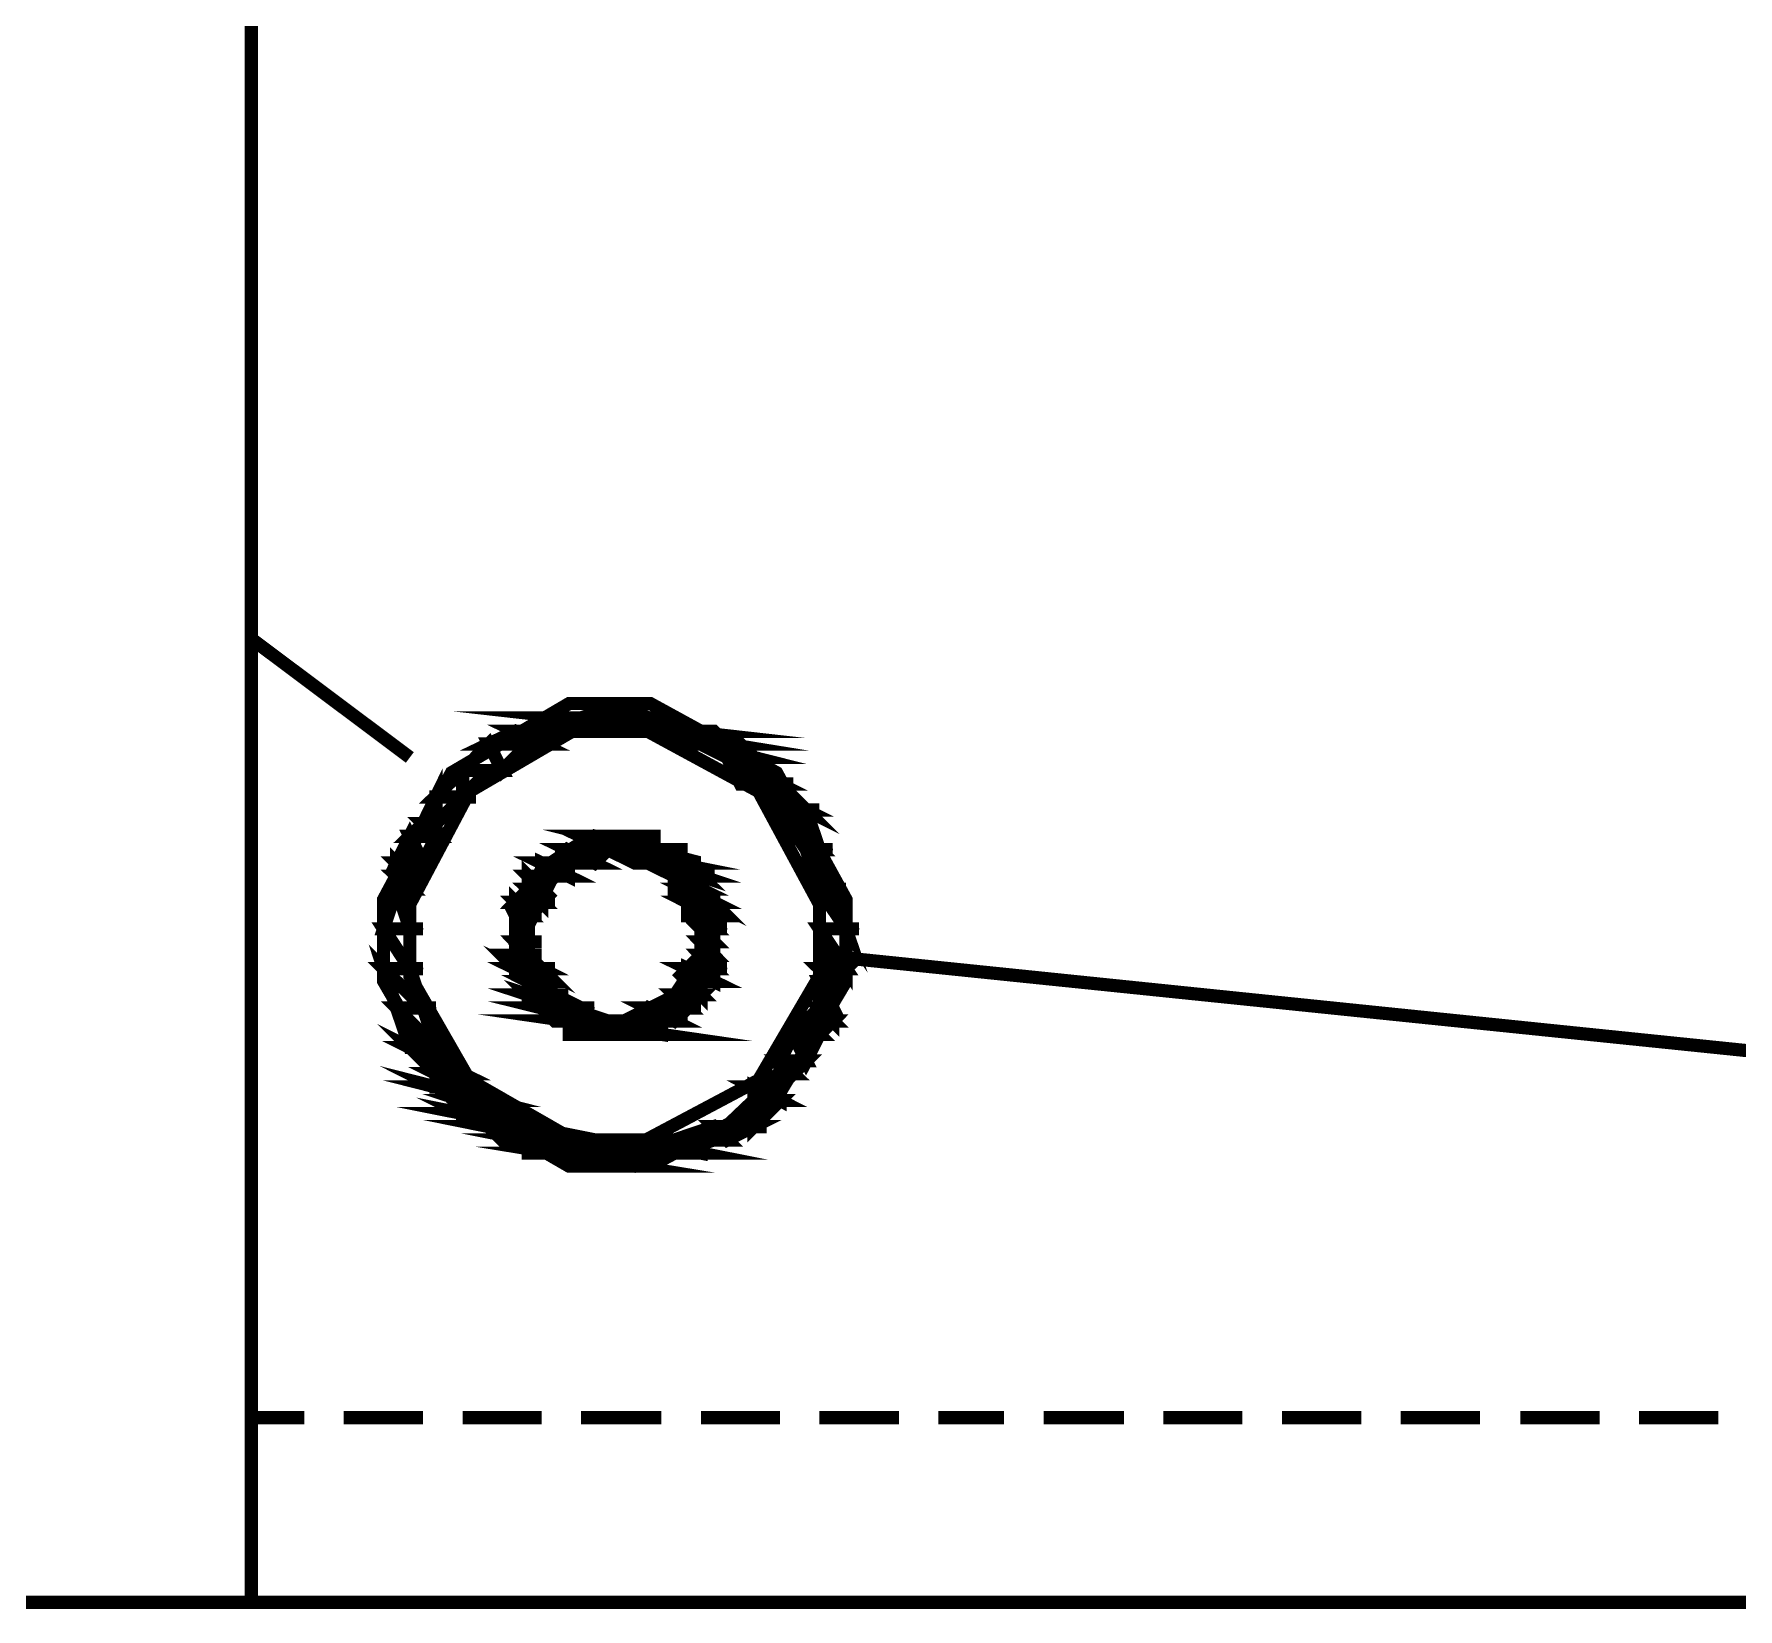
# Model space of a CAD drawing. Extents: x 219 to 1226, y 175 to 465.
# Drawn here: x 915.28 to 920.75, y 291.82 to 296.87 of the extents above; entities that cross this region are included whole.
import ezdxf

# ---------------------------------------------------------------- set-up
doc = ezdxf.new("R2010")
doc.units = 0
doc.header["$MEASUREMENT"] = 0
doc.layers.add('C00-00-00-BLACK', color=7, linetype='Continuous')
doc.layers.add('CFF-00-00', color=1, linetype='Continuous')

msp = doc.modelspace()

# ---------------------------------------------------------------- linework, layer by layer
at = {"layer": 'C00-00-00-BLACK', "const_width": 0.0423}
for points in [[(915.9769, 291.8362), (915.9769, 311.8872)], [(915.9769, 292.4292), (916.1466, 292.4292)], [(916.2733, 292.4292), (916.5283, 292.4292)], [(916.655, 292.4292), (916.9086, 292.4292)], [(917.0353, 292.4292), (917.2931, 292.4292)], [(917.4198, 292.4292), (917.6734, 292.4292)], [(917.8001, 292.4292), (918.0551, 292.4292)], [(918.1818, 292.4292), (918.3928, 292.4292)], [(918.5194, 292.4292), (918.7773, 292.4292)], [(918.9039, 292.4292), (919.1576, 292.4292)], [(919.2842, 292.4292), (919.5393, 292.4292)], [(919.6659, 292.4292), (919.9196, 292.4292)], [(920.049, 292.4292), (920.3041, 292.4292)], [(920.4308, 292.4292), (920.6844, 292.4292)], [(910.1674, 291.8362), (923.8224, 291.8362)]]:
    msp.add_lwpolyline(points, dxfattribs=at)
for points in [[(917.8855, 293.9562), (917.8855, 294.0922), (917.6625, 294.4992), (917.2572, 294.7212), (917.1235, 294.7212), (916.9968, 294.7212), (916.6193, 294.4992), (916.4013, 294.0922), (916.4013, 293.9562), (916.4013, 293.8302), (916.6193, 293.4542), (916.9968, 293.2362), (917.1235, 293.2362), (917.2572, 293.2362), (917.6625, 293.4542), (917.8855, 293.8302), (917.8855, 293.9562)], [(917.1647, 294.7182), (917.2505, 294.6752), (917.0353, 294.6752), (917.1647, 294.7182)], [(917.2931, 294.6752), (916.9968, 294.6752), (917.3771, 294.6322), (917.2931, 294.6752)], [(916.9968, 294.6752), (917.3771, 294.6322), (916.8688, 294.6322), (916.9968, 294.6752)], [(917.0381, 294.6752), (917.2931, 294.6752), (916.9968, 294.6752), (917.0381, 294.6752)], [(917.2505, 294.6322), (917.5038, 294.5912), (917.3771, 294.5912), (917.2505, 294.6322)], [(917.2505, 294.6752), (917.0381, 294.6752), (917.2931, 294.6752), (917.2505, 294.6752)], [(917.8001, 293.9562), (917.8001, 294.0772), (917.6047, 294.4392), (917.2434, 294.6352), (917.1235, 294.6352), (917.012, 294.6352), (916.6772, 294.4392), (916.4856, 294.0772), (916.4856, 293.9562), (916.4856, 293.8462), (916.6772, 293.5122), (917.012, 293.3202), (917.1235, 293.3202), (917.2434, 293.3202), (917.6047, 293.5122), (917.8001, 293.8462), (917.8001, 293.9562)], [(916.7389, 294.5912), (916.782, 294.5062), (916.655, 294.5062), (916.7389, 294.5912)], [(916.8247, 294.6322), (916.9086, 294.5912), (916.7389, 294.5912), (916.8247, 294.6322)], [(916.994, 294.6322), (916.8247, 294.6322), (916.9086, 294.5912), (916.994, 294.6322)], [(916.8659, 294.6322), (916.994, 294.6322), (916.8247, 294.6322), (916.8659, 294.6322)], [(917.1206, 294.6322), (916.8659, 294.6322), (916.994, 294.6322), (917.1206, 294.6322)], [(917.4198, 294.6322), (916.8688, 294.6322), (917.4198, 294.6322)], [(916.8688, 294.6322), (917.4198, 294.6322), (917.4611, 294.6322), (916.8688, 294.6322)], [(917.4198, 294.6322), (917.4611, 294.6322), (916.8688, 294.6322), (917.4198, 294.6322)], [(917.4198, 294.6322), (916.8688, 294.6322), (917.3771, 294.6322), (917.4198, 294.6322)], [(917.4611, 294.6322), (917.2505, 294.6322), (917.5038, 294.5912), (917.4611, 294.6322)], [(917.4198, 294.6322), (917.1206, 294.6322), (917.4611, 294.6322), (917.4198, 294.6322)], [(917.1206, 294.6322), (917.4611, 294.6322), (917.2505, 294.6322), (917.1206, 294.6322)], [(917.4198, 294.5912), (917.5895, 294.5482), (917.5038, 294.5482), (917.4198, 294.5912)], [(916.8659, 294.5912), (916.7389, 294.5912), (916.782, 294.5062), (916.8659, 294.5912)], [(916.8659, 294.5912), (916.9086, 294.5912), (916.7389, 294.5912), (916.8659, 294.5912)], [(916.8659, 294.5912), (916.7389, 294.5912), (916.9086, 294.5912), (916.8659, 294.5912)], [(917.5464, 294.5912), (917.4198, 294.5912), (917.5895, 294.5482), (917.5464, 294.5912)], [(917.5038, 294.5912), (917.3771, 294.5912), (917.5464, 294.5912), (917.5038, 294.5912)], [(917.3771, 294.5912), (917.5464, 294.5912), (917.4198, 294.5912), (917.3771, 294.5912)], [(917.5895, 294.5482), (917.5038, 294.5482), (917.6734, 294.4632), (917.5895, 294.5482)], [(917.5038, 294.5482), (917.6734, 294.4632), (917.5464, 294.4632), (917.5038, 294.5482)], [(916.5696, 294.4212), (916.5696, 294.3362), (916.5283, 294.3362), (916.5696, 294.4212)], [(916.655, 294.5062), (916.655, 294.4212), (916.5668, 294.4212), (916.655, 294.5062)], [(916.7389, 294.5062), (916.782, 294.5062), (916.655, 294.5062), (916.7389, 294.5062)], [(916.7389, 294.5062), (916.655, 294.5062), (916.782, 294.5062), (916.7389, 294.5062)], [(916.7389, 294.5062), (916.655, 294.5062), (916.655, 294.4212), (916.7389, 294.5062)], [(917.5895, 294.4632), (917.7574, 294.3792), (917.6734, 294.3792), (917.5895, 294.4632)], [(917.6734, 294.3792), (917.8001, 294.2522), (917.7574, 294.2522), (917.6734, 294.3792)], [(917.6734, 294.4632), (917.5895, 294.4632), (917.7574, 294.3792), (917.6734, 294.4632)], [(917.6734, 294.4632), (917.5464, 294.4632), (917.5895, 294.4632), (917.6734, 294.4632)], [(917.5464, 294.4632), (917.6734, 294.4632), (917.7161, 294.4632), (917.5464, 294.4632)], [(916.655, 294.4212), (916.5668, 294.4212), (916.655, 294.4212)], [(916.5668, 294.4212), (916.655, 294.4212), (916.6977, 294.4212), (916.5668, 294.4212)], [(916.655, 294.4212), (916.5696, 294.4212), (916.5696, 294.3362), (916.655, 294.4212)], [(917.7574, 294.3792), (917.6734, 294.3792), (917.8001, 294.2522), (917.7574, 294.3792)], [(917.7574, 294.3792), (917.6734, 294.3792), (917.7574, 294.3792)], [(917.6734, 294.3792), (917.7574, 294.3792), (917.8001, 294.3792), (917.6734, 294.3792)], [(916.5283, 294.3362), (916.5696, 294.2952), (916.4856, 294.2952), (916.5283, 294.3362)], [(916.5696, 294.3362), (916.5283, 294.3362), (916.5696, 294.2952), (916.5696, 294.3362)], [(917.7574, 294.2522), (917.8428, 294.1252), (917.8001, 294.1252), (917.7574, 294.2522)], [(916.4856, 294.2952), (916.5283, 294.2092), (916.443, 294.2092), (916.4856, 294.2952)], [(916.5696, 294.2952), (916.4856, 294.2952), (916.5283, 294.2092), (916.5696, 294.2952)], [(917.4611, 293.9562), (917.4611, 294.0152), (917.3701, 294.1902), (917.1827, 294.2952), (917.1206, 294.2952), (917.067, 294.2952), (916.9086, 294.1902), (916.8247, 294.0152), (916.8247, 293.9562), (916.8247, 293.9032), (916.9086, 293.7452), (917.067, 293.6592), (917.1206, 293.6592), (917.1827, 293.6592), (917.3701, 293.7452), (917.4611, 293.9032), (917.4611, 293.9562)], [(917.2078, 294.2952), (917.0808, 294.2952), (917.2505, 294.2522), (917.2078, 294.2952)], [(917.1206, 294.2522), (917.3344, 294.2092), (917.2078, 294.2092), (917.1206, 294.2522)], [(917.0808, 294.2952), (917.2505, 294.2522), (917.0381, 294.2522), (917.0808, 294.2952)], [(917.1206, 294.2952), (917.2078, 294.2952), (917.078, 294.2952), (917.1206, 294.2952)], [(917.078, 294.2952), (917.2476, 294.2952), (917.2903, 294.2952), (917.078, 294.2952)], [(917.2476, 294.2952), (917.2903, 294.2952), (917.078, 294.2952), (917.2476, 294.2952)], [(916.443, 294.2092), (916.4856, 294.1672), (916.443, 294.1672), (916.443, 294.2092)], [(917.4198, 293.9562), (917.4198, 294.0092), (917.3344, 294.1682), (917.1732, 294.2522), (917.1206, 294.2522), (917.0765, 294.2522), (916.9457, 294.1682), (916.8659, 294.0092), (916.8659, 293.9562), (916.8659, 293.9132), (916.9457, 293.7822), (917.0765, 293.7022), (917.1206, 293.7022), (917.1732, 293.7022), (917.3344, 293.7822), (917.4198, 293.9132), (917.4198, 293.9562)], [(916.9086, 294.2092), (916.994, 294.1672), (916.9086, 294.1672), (916.9086, 294.2092)], [(916.9912, 294.2522), (917.078, 294.2092), (916.9485, 294.2092), (916.9912, 294.2522)], [(917.1206, 294.2522), (916.9912, 294.2522), (917.078, 294.2092), (917.1206, 294.2522)], [(917.3344, 294.2522), (917.1206, 294.2522), (917.3344, 294.2092), (917.3344, 294.2522)], [(916.994, 294.2522), (917.3344, 294.2522), (916.9513, 294.2522), (916.994, 294.2522)], [(917.3344, 294.2522), (916.9513, 294.2522), (917.3344, 294.2522)], [(916.9513, 294.2522), (917.3344, 294.2522), (917.3771, 294.2522), (916.9513, 294.2522)], [(917.2931, 294.2522), (916.994, 294.2522), (917.3344, 294.2522), (917.2931, 294.2522)], [(917.2505, 294.2522), (917.0381, 294.2522), (916.9968, 294.2522), (917.2505, 294.2522)], [(917.2931, 294.2522), (917.3344, 294.2522), (916.9968, 294.2522), (917.2931, 294.2522)], [(917.2931, 294.2522), (916.9968, 294.2522), (917.2505, 294.2522), (917.2931, 294.2522)], [(917.0353, 294.2522), (917.2505, 294.2522), (917.2931, 294.2522), (917.0353, 294.2522)], [(917.2931, 294.2092), (917.4198, 294.1672), (917.3344, 294.1672), (917.2931, 294.2092)], [(917.8001, 294.2522), (917.7574, 294.2522), (917.8428, 294.1252), (917.8001, 294.2522)], [(917.8001, 294.2522), (917.7574, 294.2522), (917.8001, 294.2522)], [(917.7574, 294.2522), (917.8001, 294.2522), (917.8428, 294.2522), (917.7574, 294.2522)], [(916.443, 294.1252), (916.4856, 293.9982), (916.4013, 293.9982), (916.443, 294.1252)], [(916.5283, 294.2092), (916.443, 294.2092), (916.4856, 294.1672), (916.5283, 294.2092)], [(916.4856, 294.1672), (916.443, 294.1672), (916.4856, 294.1252), (916.4856, 294.1672)], [(916.443, 294.1672), (916.4856, 294.1252), (916.443, 294.1252), (916.443, 294.1672)], [(916.9513, 294.1672), (916.8659, 294.1672), (916.9086, 294.1252), (916.9513, 294.1672)], [(916.994, 294.2092), (916.9086, 294.2092), (916.994, 294.1672), (916.994, 294.2092)], [(916.8659, 294.1672), (916.9086, 294.1252), (916.8659, 294.1252), (916.8659, 294.1672)], [(916.9086, 294.1672), (916.9513, 294.1672), (916.8659, 294.1672), (916.9086, 294.1672)], [(916.9513, 294.1672), (916.8659, 294.1672), (916.9513, 294.1672)], [(916.8659, 294.1672), (916.9513, 294.1672), (916.994, 294.1672), (916.8659, 294.1672)], [(916.9513, 294.2092), (917.0353, 294.2092), (916.9086, 294.2092), (916.9513, 294.2092)], [(916.994, 294.2092), (917.0353, 294.2092), (916.9086, 294.2092), (916.994, 294.2092)], [(916.994, 294.2092), (916.9086, 294.2092), (917.0353, 294.2092), (916.994, 294.2092)], [(916.994, 294.1672), (916.9086, 294.1672), (916.9513, 294.1672), (916.994, 294.1672)], [(917.078, 294.2092), (916.9513, 294.2092), (917.0353, 294.2092), (917.078, 294.2092)], [(917.3771, 294.2092), (917.2931, 294.2092), (917.4198, 294.1672), (917.3771, 294.2092)], [(917.3344, 294.2092), (917.2078, 294.2092), (917.3344, 294.2092)], [(917.2078, 294.2092), (917.3344, 294.2092), (917.2505, 294.2092), (917.2078, 294.2092)], [(917.3771, 294.2092), (917.4198, 294.2092), (917.2505, 294.2092), (917.3771, 294.2092)], [(917.3771, 294.2092), (917.2505, 294.2092), (917.3344, 294.2092), (917.3771, 294.2092)], [(917.3771, 294.2092), (917.2505, 294.2092), (917.3771, 294.2092)], [(917.2505, 294.2092), (917.3771, 294.2092), (917.2931, 294.2092), (917.2505, 294.2092)], [(917.4198, 294.1672), (917.3344, 294.1672), (917.4198, 294.1252), (917.4198, 294.1672)], [(917.3344, 294.1672), (917.4198, 294.1252), (917.3344, 294.1252), (917.3344, 294.1672)], [(917.4198, 294.1672), (917.3344, 294.1672), (917.4198, 294.1672)], [(917.3344, 294.1672), (917.4198, 294.1672), (917.4639, 294.1672), (917.3344, 294.1672)], [(917.8001, 294.1252), (917.8855, 293.9982), (917.8001, 293.9982), (917.8001, 294.1252)], [(916.4856, 294.1252), (916.443, 294.1252), (916.4856, 293.9982), (916.4856, 294.1252)], [(916.8659, 294.1252), (916.9086, 294.0832), (916.8247, 294.0832), (916.8659, 294.1252)], [(916.8247, 294.0832), (916.8659, 294.0402), (916.8247, 294.0402), (916.8247, 294.0832)], [(916.8247, 294.0402), (916.8659, 293.9562), (916.8247, 293.9562), (916.8247, 294.0402)], [(916.9086, 294.1252), (916.8659, 294.1252), (916.9086, 294.0832), (916.9086, 294.1252)], [(917.4198, 294.1252), (917.3771, 294.1252), (917.4611, 294.0832), (917.4198, 294.1252)], [(917.4198, 294.1252), (917.3344, 294.1252), (917.4198, 294.1252)], [(917.3344, 294.1252), (917.4198, 294.1252), (917.3771, 294.1252), (917.3344, 294.1252)], [(917.3771, 294.1252), (917.4611, 294.0832), (917.3771, 294.0832), (917.3771, 294.1252)], [(917.8428, 294.1252), (917.8001, 294.1252), (917.8855, 293.9982), (917.8428, 294.1252)], [(917.8001, 294.1252), (917.8428, 294.1252), (917.8855, 294.1252), (917.8001, 294.1252)], [(917.8428, 294.1252), (917.8855, 294.1252), (917.8001, 294.1252), (917.8428, 294.1252)], [(916.9086, 294.0832), (916.8247, 294.0832), (916.8659, 294.0402), (916.9086, 294.0832)], [(916.8247, 294.0832), (916.9086, 294.0832), (916.9513, 294.0832), (916.8247, 294.0832)], [(916.9086, 294.0832), (916.9513, 294.0832), (916.8247, 294.0832), (916.9086, 294.0832)], [(917.4611, 294.0832), (917.3771, 294.0832), (917.4611, 294.0402), (917.4611, 294.0832)], [(917.3771, 294.0832), (917.4611, 294.0402), (917.3771, 294.0402), (917.3771, 294.0832)], [(917.4198, 294.0402), (917.4611, 293.9982), (917.4198, 293.9982), (917.4198, 294.0402)], [(916.4856, 293.9982), (916.4013, 293.9982), (916.4856, 293.8702), (916.4856, 293.9982)], [(916.4013, 293.9982), (916.4856, 293.8702), (916.4013, 293.8702), (916.4013, 293.9982)], [(916.4013, 293.9982), (916.4856, 293.9982), (916.5283, 293.9982), (916.4013, 293.9982)], [(916.4856, 293.9982), (916.5283, 293.9982), (916.4013, 293.9982), (916.4856, 293.9982)], [(916.8659, 294.0402), (916.8247, 294.0402), (916.8659, 293.9562), (916.8659, 294.0402)], [(916.8247, 294.0402), (916.8659, 294.0402), (916.9086, 294.0402), (916.8247, 294.0402)], [(916.8659, 294.0402), (916.9086, 294.0402), (916.8247, 294.0402), (916.8659, 294.0402)], [(917.4611, 294.0402), (917.3771, 294.0402), (917.4611, 294.0402)], [(917.3771, 294.0402), (917.4611, 294.0402), (917.4198, 294.0402), (917.3771, 294.0402)], [(917.4611, 294.0402), (917.4198, 294.0402), (917.4611, 293.9982), (917.4611, 294.0402)], [(917.4611, 293.9982), (917.4198, 293.9982), (917.4611, 293.9562), (917.4611, 293.9982)], [(917.4198, 293.9982), (917.4611, 293.9562), (917.4198, 293.9562), (917.4198, 293.9982)], [(917.4611, 293.9982), (917.4198, 293.9982), (917.4611, 293.9982)], [(917.4198, 293.9982), (917.4611, 293.9982), (917.5038, 293.9982), (917.4198, 293.9982)], [(917.8855, 293.9982), (917.8001, 293.9982), (917.8855, 293.8702), (917.8855, 293.9982)], [(917.8001, 293.9982), (917.8855, 293.8702), (917.8001, 293.8702), (917.8001, 293.9982)], [(917.8001, 293.9982), (917.8855, 293.9982), (917.9271, 293.9982), (917.8001, 293.9982)], [(917.8855, 293.9982), (917.9271, 293.9982), (917.8001, 293.9982), (917.8855, 293.9982)], [(916.8659, 293.9562), (916.8247, 293.9562), (916.8659, 293.9132), (916.8659, 293.9562)], [(916.8247, 293.9562), (916.8659, 293.9132), (916.8247, 293.9132), (916.8247, 293.9562)], [(916.8659, 293.9562), (916.8247, 293.9562), (916.8659, 293.9562)], [(916.8247, 293.9562), (916.8659, 293.9562), (916.9086, 293.9562), (916.8247, 293.9562)], [(917.4611, 293.9562), (917.4198, 293.9562), (917.4611, 293.9132), (917.4611, 293.9562)], [(917.4198, 293.9562), (917.4611, 293.9132), (917.4198, 293.9132), (917.4198, 293.9562)], [(916.4013, 293.8702), (916.5283, 293.7442), (916.443, 293.7442), (916.4013, 293.8702)], [(916.8247, 293.8702), (916.9086, 293.8292), (916.8659, 293.8292), (916.8247, 293.8702)], [(916.8659, 293.9132), (916.8247, 293.9132), (916.9086, 293.8702), (916.8659, 293.9132)], [(916.8247, 293.9132), (916.9086, 293.8702), (916.8247, 293.8702), (916.8247, 293.9132)], [(916.8659, 293.9132), (916.8247, 293.9132), (916.8659, 293.9132)], [(916.8247, 293.9132), (916.8659, 293.9132), (916.9086, 293.9132), (916.8247, 293.9132)], [(917.4198, 293.9132), (917.4611, 293.8702), (917.3771, 293.8702), (917.4198, 293.9132)], [(917.4611, 293.9132), (917.4198, 293.9132), (917.4611, 293.8702), (917.4611, 293.9132)], [(917.8001, 293.8702), (917.8428, 293.8292), (917.8001, 293.8292), (917.8001, 293.8702)], [(917.8001, 293.8292), (917.8428, 293.7442), (917.8001, 293.7442), (917.8001, 293.8292)], [(916.4856, 293.8702), (916.4013, 293.8702), (916.5283, 293.7442), (916.4856, 293.8702)], [(916.4013, 293.8702), (916.4856, 293.8702), (916.5283, 293.8702), (916.4013, 293.8702)], [(916.4856, 293.8702), (916.5283, 293.8702), (916.4013, 293.8702), (916.4856, 293.8702)], [(916.9086, 293.8702), (916.8247, 293.8702), (916.9086, 293.8292), (916.9086, 293.8702)], [(916.9086, 293.8292), (916.8659, 293.8292), (916.9513, 293.7862), (916.9086, 293.8292)], [(916.8247, 293.8702), (916.9086, 293.8702), (916.9513, 293.8702), (916.8247, 293.8702)], [(916.9086, 293.8702), (916.9513, 293.8702), (916.8247, 293.8702), (916.9086, 293.8702)], [(916.8659, 293.8292), (916.9513, 293.7862), (916.8659, 293.7862), (916.8659, 293.8292)], [(917.3771, 293.8292), (917.4198, 293.7862), (917.3344, 293.7862), (917.3771, 293.8292)], [(917.4611, 293.8702), (917.3771, 293.8702), (917.4611, 293.8292), (917.4611, 293.8702)], [(917.3771, 293.8702), (917.4611, 293.8292), (917.3771, 293.8292), (917.3771, 293.8702)], [(917.3771, 293.8702), (917.4611, 293.8702), (917.5038, 293.8702), (917.3771, 293.8702)], [(917.4611, 293.8702), (917.5038, 293.8702), (917.3771, 293.8702), (917.4611, 293.8702)], [(917.8855, 293.8702), (917.8001, 293.8702), (917.8428, 293.8292), (917.8855, 293.8702)], [(916.443, 293.7442), (916.5696, 293.6172), (916.4856, 293.6172), (916.443, 293.7442)], [(916.9513, 293.7862), (916.8659, 293.7862), (916.994, 293.7442), (916.9513, 293.7862)], [(916.8659, 293.7862), (916.994, 293.7442), (916.9086, 293.7442), (916.8659, 293.7862)], [(916.9513, 293.7862), (916.8659, 293.7862), (916.9513, 293.7862)], [(916.8659, 293.7862), (916.9513, 293.7862), (916.994, 293.7862), (916.8659, 293.7862)], [(917.3344, 293.7862), (917.3771, 293.7442), (917.2931, 293.7442), (917.3344, 293.7862)], [(917.4198, 293.7862), (917.3344, 293.7862), (917.3771, 293.7442), (917.4198, 293.7862)], [(917.4198, 293.8292), (917.3771, 293.8292), (917.4198, 293.7862), (917.4198, 293.8292)], [(917.4198, 293.8292), (917.4611, 293.8292), (917.3771, 293.8292), (917.4198, 293.8292)], [(917.4198, 293.8292), (917.3771, 293.8292), (917.4611, 293.8292), (917.4198, 293.8292)], [(917.8428, 293.8292), (917.8001, 293.8292), (917.8428, 293.7442), (917.8428, 293.8292)], [(916.5283, 293.7442), (916.443, 293.7442), (916.5696, 293.6172), (916.5283, 293.7442)], [(916.443, 293.7442), (916.5283, 293.7442), (916.5696, 293.7442), (916.443, 293.7442)], [(916.5283, 293.7442), (916.5696, 293.7442), (916.443, 293.7442), (916.5283, 293.7442)], [(917.0353, 293.7442), (916.9086, 293.7442), (917.078, 293.7022), (917.0353, 293.7442)], [(916.9086, 293.7442), (917.078, 293.7022), (916.9513, 293.7022), (916.9086, 293.7442)], [(916.994, 293.7442), (916.9086, 293.7442), (916.994, 293.7442)], [(916.9086, 293.7442), (916.994, 293.7442), (917.0381, 293.7442), (916.9086, 293.7442)], [(917.0353, 293.7442), (917.078, 293.7442), (916.9086, 293.7442), (917.0353, 293.7442)], [(917.0353, 293.7442), (916.9086, 293.7442), (916.994, 293.7442), (917.0353, 293.7442)], [(917.2505, 293.7442), (917.3344, 293.7022), (917.2078, 293.7022), (917.2505, 293.7442)], [(917.3771, 293.7442), (917.2505, 293.7442), (917.3344, 293.7022), (917.3771, 293.7442)], [(917.2931, 293.7442), (917.3771, 293.7442), (917.2505, 293.7442), (917.2931, 293.7442)], [(917.3771, 293.7442), (917.2931, 293.7442), (917.3771, 293.7442)], [(917.2931, 293.7442), (917.3771, 293.7442), (917.4198, 293.7442), (917.2931, 293.7442)], [(917.3771, 293.7442), (917.2931, 293.7442), (917.3771, 293.7442)], [(917.8001, 293.7442), (917.8428, 293.7022), (917.7574, 293.7022), (917.8001, 293.7442)], [(917.8428, 293.7442), (917.8001, 293.7442), (917.8428, 293.7022), (917.8428, 293.7442)], [(916.4856, 293.6172), (916.655, 293.5332), (916.5696, 293.5332), (916.4856, 293.6172)], [(917.2931, 293.7022), (916.9968, 293.7022), (917.2931, 293.6592), (917.2931, 293.7022)], [(917.078, 293.7022), (916.9513, 293.7022), (917.078, 293.7022)], [(916.9513, 293.7022), (917.078, 293.7022), (917.1206, 293.7022), (916.9513, 293.7022)], [(917.1206, 293.7022), (917.1623, 293.7022), (916.9513, 293.7022), (917.1206, 293.7022)], [(917.1206, 293.7022), (916.9513, 293.7022), (917.078, 293.7022), (917.1206, 293.7022)], [(916.9513, 293.7022), (917.1206, 293.7022), (917.1623, 293.7022), (916.9513, 293.7022)], [(917.1206, 293.7022), (917.1623, 293.7022), (916.9513, 293.7022), (917.1206, 293.7022)], [(917.3344, 293.7022), (916.9541, 293.7022), (917.2931, 293.7022), (917.3344, 293.7022)], [(916.9541, 293.7022), (917.2931, 293.7022), (916.9968, 293.7022), (916.9541, 293.7022)], [(916.9968, 293.7022), (917.2931, 293.6592), (916.9968, 293.6592), (916.9968, 293.7022)], [(917.1647, 293.7022), (917.3344, 293.7022), (917.1206, 293.7022), (917.1647, 293.7022)], [(917.2078, 293.7022), (917.3344, 293.7022), (917.1647, 293.7022), (917.2078, 293.7022)], [(917.3344, 293.7022), (917.1647, 293.7022), (917.3344, 293.7022)], [(917.3344, 293.7022), (917.2078, 293.7022), (917.3344, 293.7022)], [(917.2078, 293.7022), (917.3344, 293.7022), (917.3771, 293.7022), (917.2078, 293.7022)], [(917.3344, 293.7022), (917.2078, 293.7022), (917.3344, 293.7022)], [(917.7161, 293.6592), (917.7574, 293.5742), (917.6734, 293.5742), (917.7161, 293.6592)], [(917.7574, 293.7022), (917.8001, 293.6592), (917.7161, 293.6592), (917.7574, 293.7022)], [(917.8428, 293.7022), (917.7574, 293.7022), (917.8001, 293.6592), (917.8428, 293.7022)], [(916.5696, 293.6172), (916.4856, 293.6172), (916.655, 293.5332), (916.5696, 293.6172)], [(916.5696, 293.6172), (916.4856, 293.6172), (916.5696, 293.6172)], [(916.4856, 293.6172), (916.5696, 293.6172), (916.6123, 293.6172), (916.4856, 293.6172)], [(917.2931, 293.6592), (916.9968, 293.6592), (917.2505, 293.6592), (917.2931, 293.6592)], [(916.9968, 293.6592), (917.2505, 293.6592), (917.0381, 293.6592), (916.9968, 293.6592)], [(917.0353, 293.6592), (917.2078, 293.6592), (917.1647, 293.6592), (917.0353, 293.6592)], [(917.2078, 293.6592), (917.2505, 293.6592), (917.0381, 293.6592), (917.2078, 293.6592)], [(917.2078, 293.6592), (917.0381, 293.6592), (917.2505, 293.6592), (917.2078, 293.6592)], [(917.1647, 293.6592), (917.0808, 293.6592), (917.0381, 293.6592), (917.1647, 293.6592)], [(917.1647, 293.6592), (917.2078, 293.6592), (917.0808, 293.6592), (917.1647, 293.6592)], [(917.8001, 293.6592), (917.7161, 293.6592), (917.7574, 293.5742), (917.8001, 293.6592)], [(917.7574, 293.5742), (917.6734, 293.5742), (917.7161, 293.5332), (917.7574, 293.5742)], [(917.6734, 293.5742), (917.7161, 293.5332), (917.6734, 293.5332), (917.6734, 293.5742)], [(916.5696, 293.4902), (916.7389, 293.4472), (916.655, 293.4472), (916.5696, 293.4902)], [(916.655, 293.5332), (916.5696, 293.5332), (916.655, 293.4902), (916.655, 293.5332)], [(916.5696, 293.5332), (916.655, 293.4902), (916.5696, 293.4902), (916.5696, 293.5332)], [(917.6734, 293.5332), (917.6734, 293.4902), (917.5895, 293.4902), (917.6734, 293.5332)], [(917.7161, 293.5332), (917.6734, 293.5332), (917.6734, 293.4902), (917.7161, 293.5332)], [(916.655, 293.4902), (916.5696, 293.4902), (916.7389, 293.4472), (916.655, 293.4902)], [(916.655, 293.4472), (916.782, 293.4052), (916.655, 293.4052), (916.655, 293.4472)], [(917.5895, 293.4472), (917.5895, 293.3632), (917.5013, 293.3632), (917.5895, 293.4472)], [(917.6734, 293.4902), (917.5895, 293.4902), (917.6734, 293.4472), (917.6734, 293.4902)], [(917.5895, 293.4902), (917.6734, 293.4472), (917.5895, 293.4472), (917.5895, 293.4902)], [(916.782, 293.4052), (916.655, 293.4052), (916.8659, 293.3632), (916.782, 293.4052)], [(916.655, 293.4052), (916.8659, 293.3632), (916.7389, 293.3632), (916.655, 293.4052)], [(916.7389, 293.4472), (916.655, 293.4472), (916.782, 293.4052), (916.7389, 293.4472)], [(917.6734, 293.4472), (917.5895, 293.4472), (917.5895, 293.3632), (917.6734, 293.4472)], [(916.8659, 293.3632), (916.7389, 293.3632), (916.9513, 293.3202), (916.8659, 293.3632)], [(916.7389, 293.3632), (916.9513, 293.3202), (916.782, 293.3202), (916.7389, 293.3632)], [(917.4611, 293.3632), (917.5038, 293.3202), (917.3344, 293.3202), (917.4611, 293.3632)], [(917.5895, 293.3632), (917.4611, 293.3632), (917.5038, 293.3202), (917.5895, 293.3632)], [(917.5895, 293.3632), (917.5013, 293.3632), (917.5895, 293.3632)], [(917.5013, 293.3632), (917.5895, 293.3632), (917.6308, 293.3632), (917.5013, 293.3632)], [(917.078, 293.3202), (916.8659, 293.3202), (917.078, 293.2782), (917.078, 293.3202)], [(916.9513, 293.3202), (916.782, 293.3202), (916.8247, 293.3202), (916.9513, 293.3202)], [(916.782, 293.3202), (916.9513, 293.3202), (916.994, 293.3202), (916.782, 293.3202)], [(916.9513, 293.3202), (916.8247, 293.3202), (917.078, 293.3202), (916.9513, 293.3202)], [(916.8247, 293.3202), (917.078, 293.3202), (916.8659, 293.3202), (916.8247, 293.3202)], [(917.2078, 293.2362), (917.0353, 293.2362), (916.9513, 293.2782), (917.2078, 293.2362)], [(916.8659, 293.3202), (917.078, 293.2782), (916.8659, 293.2782), (916.8659, 293.3202)], [(917.2078, 293.3202), (917.4198, 293.2782), (917.078, 293.2782), (917.2078, 293.3202)], [(917.4198, 293.3202), (917.2078, 293.3202), (917.4198, 293.2782), (917.4198, 293.3202)], [(917.2903, 293.3202), (917.4198, 293.3202), (917.2476, 293.3202), (917.2903, 293.3202)], [(917.3344, 293.3202), (917.4611, 293.3202), (917.2505, 293.3202), (917.3344, 293.3202)], [(917.4611, 293.3202), (917.2903, 293.3202), (917.4198, 293.3202), (917.4611, 293.3202)], [(917.5038, 293.3202), (917.3344, 293.3202), (917.4611, 293.3202), (917.5038, 293.3202)], [(916.9513, 293.2782), (917.3344, 293.2782), (917.2078, 293.2362), (916.9513, 293.2782)], [(917.4198, 293.2782), (916.8688, 293.2782), (917.3771, 293.2782), (917.4198, 293.2782)], [(916.8688, 293.2782), (917.3771, 293.2782), (916.9114, 293.2782), (916.8688, 293.2782)], [(917.3771, 293.2782), (916.9114, 293.2782), (917.3344, 293.2782), (917.3771, 293.2782)], [(916.9114, 293.2782), (917.3344, 293.2782), (916.9541, 293.2782), (916.9114, 293.2782)], [(917.2078, 293.2362), (917.2505, 293.2362), (917.0353, 293.2362), (917.2078, 293.2362)]]:
    msp.add_lwpolyline(points, close=True, dxfattribs=at)
at = {"layer": 'C00-00-00-BLACK'}
for points in [[(916.9968, 294.6752), (917.3771, 294.6322), (916.8688, 294.6322), (916.9968, 294.6752)], [(917.0381, 294.6752), (917.2931, 294.6752), (916.9968, 294.6752), (917.0381, 294.6752)], [(917.2931, 294.6752), (916.9968, 294.6752), (917.3771, 294.6322), (917.2931, 294.6752)], [(917.1647, 294.7182), (917.2505, 294.6752), (917.0353, 294.6752), (917.1647, 294.7182)], [(917.2505, 294.6752), (917.0381, 294.6752), (917.2931, 294.6752), (917.2505, 294.6752)], [(916.8247, 294.6322), (916.9086, 294.5912), (916.7389, 294.5912), (916.8247, 294.6322)], [(916.8659, 294.6322), (916.994, 294.6322), (916.8247, 294.6322), (916.8659, 294.6322)], [(916.994, 294.6322), (916.8247, 294.6322), (916.9086, 294.5912), (916.994, 294.6322)], [(917.1206, 294.6322), (916.8659, 294.6322), (916.994, 294.6322), (917.1206, 294.6322)], [(917.4198, 294.6322), (916.8688, 294.6322), (917.4198, 294.6322)], [(916.8688, 294.6322), (917.4198, 294.6322), (917.4611, 294.6322), (916.8688, 294.6322)], [(917.4198, 294.6322), (917.4611, 294.6322), (916.8688, 294.6322), (917.4198, 294.6322)], [(917.4198, 294.6322), (916.8688, 294.6322), (917.3771, 294.6322), (917.4198, 294.6322)], [(917.4198, 294.6322), (917.1206, 294.6322), (917.4611, 294.6322), (917.4198, 294.6322)], [(917.1206, 294.6322), (917.4611, 294.6322), (917.2505, 294.6322), (917.1206, 294.6322)], [(917.4611, 294.6322), (917.2505, 294.6322), (917.5038, 294.5912), (917.4611, 294.6322)], [(917.2505, 294.6322), (917.5038, 294.5912), (917.3771, 294.5912), (917.2505, 294.6322)], [(916.7389, 294.5912), (916.782, 294.5062), (916.655, 294.5062), (916.7389, 294.5912)], [(916.8659, 294.5912), (916.9086, 294.5912), (916.7389, 294.5912), (916.8659, 294.5912)], [(916.8659, 294.5912), (916.7389, 294.5912), (916.9086, 294.5912), (916.8659, 294.5912)], [(916.8659, 294.5912), (916.7389, 294.5912), (916.782, 294.5062), (916.8659, 294.5912)], [(917.5038, 294.5912), (917.3771, 294.5912), (917.5464, 294.5912), (917.5038, 294.5912)], [(917.3771, 294.5912), (917.5464, 294.5912), (917.4198, 294.5912), (917.3771, 294.5912)], [(917.5464, 294.5912), (917.4198, 294.5912), (917.5895, 294.5482), (917.5464, 294.5912)], [(917.4198, 294.5912), (917.5895, 294.5482), (917.5038, 294.5482), (917.4198, 294.5912)], [(917.5895, 294.5482), (917.5038, 294.5482), (917.6734, 294.4632), (917.5895, 294.5482)], [(917.5038, 294.5482), (917.6734, 294.4632), (917.5464, 294.4632), (917.5038, 294.5482)], [(916.655, 294.5062), (916.655, 294.4212), (916.5668, 294.4212), (916.655, 294.5062)], [(916.7389, 294.5062), (916.782, 294.5062), (916.655, 294.5062), (916.7389, 294.5062)], [(916.7389, 294.5062), (916.655, 294.5062), (916.782, 294.5062), (916.7389, 294.5062)], [(916.7389, 294.5062), (916.655, 294.5062), (916.655, 294.4212), (916.7389, 294.5062)], [(917.6734, 294.4632), (917.5464, 294.4632), (917.5895, 294.4632), (917.6734, 294.4632)], [(917.5464, 294.4632), (917.6734, 294.4632), (917.7161, 294.4632), (917.5464, 294.4632)], [(917.6734, 294.4632), (917.5895, 294.4632), (917.7574, 294.3792), (917.6734, 294.4632)], [(917.5895, 294.4632), (917.7574, 294.3792), (917.6734, 294.3792), (917.5895, 294.4632)], [(916.5696, 294.4212), (916.5696, 294.3362), (916.5283, 294.3362), (916.5696, 294.4212)], [(916.655, 294.4212), (916.5668, 294.4212), (916.655, 294.4212)], [(916.5668, 294.4212), (916.655, 294.4212), (916.6977, 294.4212), (916.5668, 294.4212)], [(916.655, 294.4212), (916.5696, 294.4212), (916.5696, 294.3362), (916.655, 294.4212)], [(917.7574, 294.3792), (917.6734, 294.3792), (917.7574, 294.3792)], [(917.6734, 294.3792), (917.7574, 294.3792), (917.8001, 294.3792), (917.6734, 294.3792)], [(917.7574, 294.3792), (917.6734, 294.3792), (917.8001, 294.2522), (917.7574, 294.3792)], [(917.6734, 294.3792), (917.8001, 294.2522), (917.7574, 294.2522), (917.6734, 294.3792)], [(916.4856, 294.2952), (916.5283, 294.2092), (916.443, 294.2092), (916.4856, 294.2952)], [(916.5283, 294.3362), (916.5696, 294.2952), (916.4856, 294.2952), (916.5283, 294.3362)], [(916.5696, 294.2952), (916.4856, 294.2952), (916.5283, 294.2092), (916.5696, 294.2952)], [(916.5696, 294.3362), (916.5283, 294.3362), (916.5696, 294.2952), (916.5696, 294.3362)], [(917.0808, 294.2952), (917.2505, 294.2522), (917.0381, 294.2522), (917.0808, 294.2952)], [(917.1206, 294.2952), (917.2078, 294.2952), (917.078, 294.2952), (917.1206, 294.2952)], [(917.078, 294.2952), (917.2476, 294.2952), (917.2903, 294.2952), (917.078, 294.2952)], [(917.2476, 294.2952), (917.2903, 294.2952), (917.078, 294.2952), (917.2476, 294.2952)], [(917.2078, 294.2952), (917.0808, 294.2952), (917.2505, 294.2522), (917.2078, 294.2952)], [(916.9912, 294.2522), (917.078, 294.2092), (916.9485, 294.2092), (916.9912, 294.2522)], [(916.994, 294.2522), (917.3344, 294.2522), (916.9513, 294.2522), (916.994, 294.2522)], [(917.3344, 294.2522), (916.9513, 294.2522), (917.3344, 294.2522)], [(916.9513, 294.2522), (917.3344, 294.2522), (917.3771, 294.2522), (916.9513, 294.2522)], [(917.1206, 294.2522), (916.9912, 294.2522), (917.078, 294.2092), (917.1206, 294.2522)], [(917.2931, 294.2522), (916.994, 294.2522), (917.3344, 294.2522), (917.2931, 294.2522)], [(917.2505, 294.2522), (917.0381, 294.2522), (916.9968, 294.2522), (917.2505, 294.2522)], [(917.2931, 294.2522), (917.3344, 294.2522), (916.9968, 294.2522), (917.2931, 294.2522)], [(917.2931, 294.2522), (916.9968, 294.2522), (917.2505, 294.2522), (917.2931, 294.2522)], [(917.0353, 294.2522), (917.2505, 294.2522), (917.2931, 294.2522), (917.0353, 294.2522)], [(917.3344, 294.2522), (917.1206, 294.2522), (917.3344, 294.2092), (917.3344, 294.2522)], [(917.1206, 294.2522), (917.3344, 294.2092), (917.2078, 294.2092), (917.1206, 294.2522)], [(917.8001, 294.2522), (917.7574, 294.2522), (917.8001, 294.2522)], [(917.7574, 294.2522), (917.8001, 294.2522), (917.8428, 294.2522), (917.7574, 294.2522)], [(917.8001, 294.2522), (917.7574, 294.2522), (917.8428, 294.1252), (917.8001, 294.2522)], [(917.7574, 294.2522), (917.8428, 294.1252), (917.8001, 294.1252), (917.7574, 294.2522)], [(916.5283, 294.2092), (916.443, 294.2092), (916.4856, 294.1672), (916.5283, 294.2092)], [(916.443, 294.2092), (916.4856, 294.1672), (916.443, 294.1672), (916.443, 294.2092)], [(916.9513, 294.2092), (917.0353, 294.2092), (916.9086, 294.2092), (916.9513, 294.2092)], [(916.994, 294.2092), (917.0353, 294.2092), (916.9086, 294.2092), (916.994, 294.2092)], [(916.994, 294.2092), (916.9086, 294.2092), (917.0353, 294.2092), (916.994, 294.2092)], [(916.994, 294.2092), (916.9086, 294.2092), (916.994, 294.1672), (916.994, 294.2092)], [(916.9086, 294.2092), (916.994, 294.1672), (916.9086, 294.1672), (916.9086, 294.2092)], [(917.078, 294.2092), (916.9513, 294.2092), (917.0353, 294.2092), (917.078, 294.2092)], [(917.3344, 294.2092), (917.2078, 294.2092), (917.3344, 294.2092)], [(917.2078, 294.2092), (917.3344, 294.2092), (917.2505, 294.2092), (917.2078, 294.2092)], [(917.3771, 294.2092), (917.4198, 294.2092), (917.2505, 294.2092), (917.3771, 294.2092)], [(917.3771, 294.2092), (917.2505, 294.2092), (917.3344, 294.2092), (917.3771, 294.2092)], [(917.3771, 294.2092), (917.2505, 294.2092), (917.3771, 294.2092)], [(917.2505, 294.2092), (917.3771, 294.2092), (917.2931, 294.2092), (917.2505, 294.2092)], [(917.3771, 294.2092), (917.2931, 294.2092), (917.4198, 294.1672), (917.3771, 294.2092)], [(917.2931, 294.2092), (917.4198, 294.1672), (917.3344, 294.1672), (917.2931, 294.2092)], [(916.4856, 294.1672), (916.443, 294.1672), (916.4856, 294.1252), (916.4856, 294.1672)], [(916.443, 294.1672), (916.4856, 294.1252), (916.443, 294.1252), (916.443, 294.1672)], [(916.9086, 294.1672), (916.9513, 294.1672), (916.8659, 294.1672), (916.9086, 294.1672)], [(916.9513, 294.1672), (916.8659, 294.1672), (916.9513, 294.1672)], [(916.8659, 294.1672), (916.9513, 294.1672), (916.994, 294.1672), (916.8659, 294.1672)], [(916.9513, 294.1672), (916.8659, 294.1672), (916.9086, 294.1252), (916.9513, 294.1672)], [(916.8659, 294.1672), (916.9086, 294.1252), (916.8659, 294.1252), (916.8659, 294.1672)], [(916.994, 294.1672), (916.9086, 294.1672), (916.9513, 294.1672), (916.994, 294.1672)], [(917.4198, 294.1672), (917.3344, 294.1672), (917.4198, 294.1672)], [(917.3344, 294.1672), (917.4198, 294.1672), (917.4639, 294.1672), (917.3344, 294.1672)], [(917.4198, 294.1672), (917.3344, 294.1672), (917.4198, 294.1252), (917.4198, 294.1672)], [(917.3344, 294.1672), (917.4198, 294.1252), (917.3344, 294.1252), (917.3344, 294.1672)], [(916.443, 294.1252), (916.4856, 293.9982), (916.4013, 293.9982), (916.443, 294.1252)], [(916.4856, 294.1252), (916.443, 294.1252), (916.4856, 293.9982), (916.4856, 294.1252)], [(916.8659, 294.1252), (916.9086, 294.0832), (916.8247, 294.0832), (916.8659, 294.1252)], [(916.8247, 294.0832), (916.9086, 294.0832), (916.9513, 294.0832), (916.8247, 294.0832)], [(916.9086, 294.0832), (916.9513, 294.0832), (916.8247, 294.0832), (916.9086, 294.0832)], [(916.9086, 294.0832), (916.8247, 294.0832), (916.8659, 294.0402), (916.9086, 294.0832)], [(916.8247, 294.0832), (916.8659, 294.0402), (916.8247, 294.0402), (916.8247, 294.0832)], [(916.9086, 294.1252), (916.8659, 294.1252), (916.9086, 294.0832), (916.9086, 294.1252)], [(917.4198, 294.1252), (917.3344, 294.1252), (917.4198, 294.1252)], [(917.3344, 294.1252), (917.4198, 294.1252), (917.3771, 294.1252), (917.3344, 294.1252)], [(917.4198, 294.1252), (917.3771, 294.1252), (917.4611, 294.0832), (917.4198, 294.1252)], [(917.3771, 294.1252), (917.4611, 294.0832), (917.3771, 294.0832), (917.3771, 294.1252)], [(917.4611, 294.0832), (917.3771, 294.0832), (917.4611, 294.0402), (917.4611, 294.0832)], [(917.3771, 294.0832), (917.4611, 294.0402), (917.3771, 294.0402), (917.3771, 294.0832)], [(917.8001, 294.1252), (917.8428, 294.1252), (917.8855, 294.1252), (917.8001, 294.1252)], [(917.8428, 294.1252), (917.8855, 294.1252), (917.8001, 294.1252), (917.8428, 294.1252)], [(917.8428, 294.1252), (917.8001, 294.1252), (917.8855, 293.9982), (917.8428, 294.1252)], [(917.8001, 294.1252), (917.8855, 293.9982), (917.8001, 293.9982), (917.8001, 294.1252)], [(916.8247, 294.0402), (916.8659, 294.0402), (916.9086, 294.0402), (916.8247, 294.0402)], [(916.8659, 294.0402), (916.9086, 294.0402), (916.8247, 294.0402), (916.8659, 294.0402)], [(916.8659, 294.0402), (916.8247, 294.0402), (916.8659, 293.9562), (916.8659, 294.0402)], [(916.8247, 294.0402), (916.8659, 293.9562), (916.8247, 293.9562), (916.8247, 294.0402)], [(917.4611, 294.0402), (917.3771, 294.0402), (917.4611, 294.0402)], [(917.3771, 294.0402), (917.4611, 294.0402), (917.4198, 294.0402), (917.3771, 294.0402)], [(917.4611, 294.0402), (917.4198, 294.0402), (917.4611, 293.9982), (917.4611, 294.0402)], [(917.4198, 294.0402), (917.4611, 293.9982), (917.4198, 293.9982), (917.4198, 294.0402)], [(916.4013, 293.9982), (916.4856, 293.9982), (916.5283, 293.9982), (916.4013, 293.9982)], [(916.4856, 293.9982), (916.5283, 293.9982), (916.4013, 293.9982), (916.4856, 293.9982)], [(916.4856, 293.9982), (916.4013, 293.9982), (916.4856, 293.8702), (916.4856, 293.9982)], [(916.4013, 293.9982), (916.4856, 293.8702), (916.4013, 293.8702), (916.4013, 293.9982)], [(917.4611, 293.9982), (917.4198, 293.9982), (917.4611, 293.9982)], [(917.4198, 293.9982), (917.4611, 293.9982), (917.5038, 293.9982), (917.4198, 293.9982)], [(917.4611, 293.9982), (917.4198, 293.9982), (917.4611, 293.9562), (917.4611, 293.9982)], [(917.4198, 293.9982), (917.4611, 293.9562), (917.4198, 293.9562), (917.4198, 293.9982)], [(917.8001, 293.9982), (917.8855, 293.9982), (917.9271, 293.9982), (917.8001, 293.9982)], [(917.8855, 293.9982), (917.9271, 293.9982), (917.8001, 293.9982), (917.8855, 293.9982)], [(917.8855, 293.9982), (917.8001, 293.9982), (917.8855, 293.8702), (917.8855, 293.9982)], [(917.8001, 293.9982), (917.8855, 293.8702), (917.8001, 293.8702), (917.8001, 293.9982)], [(916.8659, 293.9562), (916.8247, 293.9562), (916.8659, 293.9562)], [(916.8247, 293.9562), (916.8659, 293.9562), (916.9086, 293.9562), (916.8247, 293.9562)], [(916.8659, 293.9562), (916.8247, 293.9562), (916.8659, 293.9132), (916.8659, 293.9562)], [(916.8247, 293.9562), (916.8659, 293.9132), (916.8247, 293.9132), (916.8247, 293.9562)], [(916.8659, 293.9132), (916.8247, 293.9132), (916.8659, 293.9132)], [(916.8247, 293.9132), (916.8659, 293.9132), (916.9086, 293.9132), (916.8247, 293.9132)], [(916.8659, 293.9132), (916.8247, 293.9132), (916.9086, 293.8702), (916.8659, 293.9132)], [(916.8247, 293.9132), (916.9086, 293.8702), (916.8247, 293.8702), (916.8247, 293.9132)], [(917.4198, 293.9132), (917.4611, 293.8702), (917.3771, 293.8702), (917.4198, 293.9132)], [(917.4611, 293.9562), (917.4198, 293.9562), (917.4611, 293.9132), (917.4611, 293.9562)], [(917.4198, 293.9562), (917.4611, 293.9132), (917.4198, 293.9132), (917.4198, 293.9562)], [(917.4611, 293.9132), (917.4198, 293.9132), (917.4611, 293.8702), (917.4611, 293.9132)], [(916.4013, 293.8702), (916.4856, 293.8702), (916.5283, 293.8702), (916.4013, 293.8702)], [(916.4856, 293.8702), (916.5283, 293.8702), (916.4013, 293.8702), (916.4856, 293.8702)], [(916.4856, 293.8702), (916.4013, 293.8702), (916.5283, 293.7442), (916.4856, 293.8702)], [(916.4013, 293.8702), (916.5283, 293.7442), (916.443, 293.7442), (916.4013, 293.8702)], [(916.8247, 293.8702), (916.9086, 293.8702), (916.9513, 293.8702), (916.8247, 293.8702)], [(916.9086, 293.8702), (916.9513, 293.8702), (916.8247, 293.8702), (916.9086, 293.8702)], [(916.9086, 293.8702), (916.8247, 293.8702), (916.9086, 293.8292), (916.9086, 293.8702)], [(916.8247, 293.8702), (916.9086, 293.8292), (916.8659, 293.8292), (916.8247, 293.8702)], [(917.3771, 293.8702), (917.4611, 293.8702), (917.5038, 293.8702), (917.3771, 293.8702)], [(917.4611, 293.8702), (917.5038, 293.8702), (917.3771, 293.8702), (917.4611, 293.8702)], [(917.4611, 293.8702), (917.3771, 293.8702), (917.4611, 293.8292), (917.4611, 293.8702)], [(917.3771, 293.8702), (917.4611, 293.8292), (917.3771, 293.8292), (917.3771, 293.8702)], [(917.8855, 293.8702), (917.8001, 293.8702), (917.8428, 293.8292), (917.8855, 293.8702)], [(917.8001, 293.8702), (917.8428, 293.8292), (917.8001, 293.8292), (917.8001, 293.8702)], [(916.9086, 293.8292), (916.8659, 293.8292), (916.9513, 293.7862), (916.9086, 293.8292)], [(916.8659, 293.8292), (916.9513, 293.7862), (916.8659, 293.7862), (916.8659, 293.8292)], [(917.3771, 293.8292), (917.4198, 293.7862), (917.3344, 293.7862), (917.3771, 293.8292)], [(917.4198, 293.8292), (917.4611, 293.8292), (917.3771, 293.8292), (917.4198, 293.8292)], [(917.4198, 293.8292), (917.3771, 293.8292), (917.4611, 293.8292), (917.4198, 293.8292)], [(917.4198, 293.8292), (917.3771, 293.8292), (917.4198, 293.7862), (917.4198, 293.8292)], [(917.8428, 293.8292), (917.8001, 293.8292), (917.8428, 293.7442), (917.8428, 293.8292)], [(917.8001, 293.8292), (917.8428, 293.7442), (917.8001, 293.7442), (917.8001, 293.8292)], [(916.443, 293.7442), (916.5283, 293.7442), (916.5696, 293.7442), (916.443, 293.7442)], [(916.5283, 293.7442), (916.5696, 293.7442), (916.443, 293.7442), (916.5283, 293.7442)], [(916.5283, 293.7442), (916.443, 293.7442), (916.5696, 293.6172), (916.5283, 293.7442)], [(916.443, 293.7442), (916.5696, 293.6172), (916.4856, 293.6172), (916.443, 293.7442)], [(916.9513, 293.7862), (916.8659, 293.7862), (916.9513, 293.7862)], [(916.8659, 293.7862), (916.9513, 293.7862), (916.994, 293.7862), (916.8659, 293.7862)], [(916.9513, 293.7862), (916.8659, 293.7862), (916.994, 293.7442), (916.9513, 293.7862)], [(916.8659, 293.7862), (916.994, 293.7442), (916.9086, 293.7442), (916.8659, 293.7862)], [(916.994, 293.7442), (916.9086, 293.7442), (916.994, 293.7442)], [(916.9086, 293.7442), (916.994, 293.7442), (917.0381, 293.7442), (916.9086, 293.7442)], [(917.0353, 293.7442), (917.078, 293.7442), (916.9086, 293.7442), (917.0353, 293.7442)], [(917.0353, 293.7442), (916.9086, 293.7442), (916.994, 293.7442), (917.0353, 293.7442)], [(917.0353, 293.7442), (916.9086, 293.7442), (917.078, 293.7022), (917.0353, 293.7442)], [(916.9086, 293.7442), (917.078, 293.7022), (916.9513, 293.7022), (916.9086, 293.7442)], [(917.2505, 293.7442), (917.3344, 293.7022), (917.2078, 293.7022), (917.2505, 293.7442)], [(917.2931, 293.7442), (917.3771, 293.7442), (917.2505, 293.7442), (917.2931, 293.7442)], [(917.3771, 293.7442), (917.2505, 293.7442), (917.3344, 293.7022), (917.3771, 293.7442)], [(917.3344, 293.7862), (917.3771, 293.7442), (917.2931, 293.7442), (917.3344, 293.7862)], [(917.3771, 293.7442), (917.2931, 293.7442), (917.3771, 293.7442)], [(917.2931, 293.7442), (917.3771, 293.7442), (917.4198, 293.7442), (917.2931, 293.7442)], [(917.3771, 293.7442), (917.2931, 293.7442), (917.3771, 293.7442)], [(917.4198, 293.7862), (917.3344, 293.7862), (917.3771, 293.7442), (917.4198, 293.7862)], [(917.8001, 293.7442), (917.8428, 293.7022), (917.7574, 293.7022), (917.8001, 293.7442)], [(917.8428, 293.7442), (917.8001, 293.7442), (917.8428, 293.7022), (917.8428, 293.7442)], [(917.078, 293.7022), (916.9513, 293.7022), (917.078, 293.7022)], [(916.9513, 293.7022), (917.078, 293.7022), (917.1206, 293.7022), (916.9513, 293.7022)], [(917.1206, 293.7022), (917.1623, 293.7022), (916.9513, 293.7022), (917.1206, 293.7022)], [(917.1206, 293.7022), (916.9513, 293.7022), (917.078, 293.7022), (917.1206, 293.7022)], [(916.9513, 293.7022), (917.1206, 293.7022), (917.1623, 293.7022), (916.9513, 293.7022)], [(917.1206, 293.7022), (917.1623, 293.7022), (916.9513, 293.7022), (917.1206, 293.7022)], [(917.3344, 293.7022), (916.9541, 293.7022), (917.2931, 293.7022), (917.3344, 293.7022)], [(916.9541, 293.7022), (917.2931, 293.7022), (916.9968, 293.7022), (916.9541, 293.7022)], [(917.2931, 293.7022), (916.9968, 293.7022), (917.2931, 293.6592), (917.2931, 293.7022)], [(916.9968, 293.7022), (917.2931, 293.6592), (916.9968, 293.6592), (916.9968, 293.7022)], [(917.1647, 293.7022), (917.3344, 293.7022), (917.1206, 293.7022), (917.1647, 293.7022)], [(917.2078, 293.7022), (917.3344, 293.7022), (917.1647, 293.7022), (917.2078, 293.7022)], [(917.3344, 293.7022), (917.1647, 293.7022), (917.3344, 293.7022)], [(917.3344, 293.7022), (917.2078, 293.7022), (917.3344, 293.7022)], [(917.2078, 293.7022), (917.3344, 293.7022), (917.3771, 293.7022), (917.2078, 293.7022)], [(917.3344, 293.7022), (917.2078, 293.7022), (917.3344, 293.7022)], [(917.7574, 293.7022), (917.8001, 293.6592), (917.7161, 293.6592), (917.7574, 293.7022)], [(917.8428, 293.7022), (917.7574, 293.7022), (917.8001, 293.6592), (917.8428, 293.7022)], [(917.2931, 293.6592), (916.9968, 293.6592), (917.2505, 293.6592), (917.2931, 293.6592)], [(916.9968, 293.6592), (917.2505, 293.6592), (917.0381, 293.6592), (916.9968, 293.6592)], [(917.0353, 293.6592), (917.2078, 293.6592), (917.1647, 293.6592), (917.0353, 293.6592)], [(917.2078, 293.6592), (917.2505, 293.6592), (917.0381, 293.6592), (917.2078, 293.6592)], [(917.2078, 293.6592), (917.0381, 293.6592), (917.2505, 293.6592), (917.2078, 293.6592)], [(917.1647, 293.6592), (917.0808, 293.6592), (917.0381, 293.6592), (917.1647, 293.6592)], [(917.1647, 293.6592), (917.2078, 293.6592), (917.0808, 293.6592), (917.1647, 293.6592)], [(917.7161, 293.6592), (917.7574, 293.5742), (917.6734, 293.5742), (917.7161, 293.6592)], [(917.8001, 293.6592), (917.7161, 293.6592), (917.7574, 293.5742), (917.8001, 293.6592)], [(916.5696, 293.6172), (916.4856, 293.6172), (916.5696, 293.6172)], [(916.4856, 293.6172), (916.5696, 293.6172), (916.6123, 293.6172), (916.4856, 293.6172)], [(916.5696, 293.6172), (916.4856, 293.6172), (916.655, 293.5332), (916.5696, 293.6172)], [(916.4856, 293.6172), (916.655, 293.5332), (916.5696, 293.5332), (916.4856, 293.6172)], [(916.655, 293.5332), (916.5696, 293.5332), (916.655, 293.4902), (916.655, 293.5332)], [(916.5696, 293.5332), (916.655, 293.4902), (916.5696, 293.4902), (916.5696, 293.5332)], [(917.6734, 293.5332), (917.6734, 293.4902), (917.5895, 293.4902), (917.6734, 293.5332)], [(917.7574, 293.5742), (917.6734, 293.5742), (917.7161, 293.5332), (917.7574, 293.5742)], [(917.6734, 293.5742), (917.7161, 293.5332), (917.6734, 293.5332), (917.6734, 293.5742)], [(917.7161, 293.5332), (917.6734, 293.5332), (917.6734, 293.4902), (917.7161, 293.5332)], [(916.655, 293.4902), (916.5696, 293.4902), (916.7389, 293.4472), (916.655, 293.4902)], [(916.5696, 293.4902), (916.7389, 293.4472), (916.655, 293.4472), (916.5696, 293.4902)], [(917.6734, 293.4902), (917.5895, 293.4902), (917.6734, 293.4472), (917.6734, 293.4902)], [(917.5895, 293.4902), (917.6734, 293.4472), (917.5895, 293.4472), (917.5895, 293.4902)], [(916.7389, 293.4472), (916.655, 293.4472), (916.782, 293.4052), (916.7389, 293.4472)], [(916.655, 293.4472), (916.782, 293.4052), (916.655, 293.4052), (916.655, 293.4472)], [(917.5895, 293.4472), (917.5895, 293.3632), (917.5013, 293.3632), (917.5895, 293.4472)], [(917.6734, 293.4472), (917.5895, 293.4472), (917.5895, 293.3632), (917.6734, 293.4472)], [(916.782, 293.4052), (916.655, 293.4052), (916.8659, 293.3632), (916.782, 293.4052)], [(916.655, 293.4052), (916.8659, 293.3632), (916.7389, 293.3632), (916.655, 293.4052)], [(916.8659, 293.3632), (916.7389, 293.3632), (916.9513, 293.3202), (916.8659, 293.3632)], [(916.7389, 293.3632), (916.9513, 293.3202), (916.782, 293.3202), (916.7389, 293.3632)], [(917.4611, 293.3632), (917.5038, 293.3202), (917.3344, 293.3202), (917.4611, 293.3632)], [(917.5895, 293.3632), (917.4611, 293.3632), (917.5038, 293.3202), (917.5895, 293.3632)], [(917.5895, 293.3632), (917.5013, 293.3632), (917.5895, 293.3632)], [(917.5013, 293.3632), (917.5895, 293.3632), (917.6308, 293.3632), (917.5013, 293.3632)], [(916.9513, 293.3202), (916.782, 293.3202), (916.8247, 293.3202), (916.9513, 293.3202)], [(916.782, 293.3202), (916.9513, 293.3202), (916.994, 293.3202), (916.782, 293.3202)], [(916.9513, 293.3202), (916.8247, 293.3202), (917.078, 293.3202), (916.9513, 293.3202)], [(916.8247, 293.3202), (917.078, 293.3202), (916.8659, 293.3202), (916.8247, 293.3202)], [(917.078, 293.3202), (916.8659, 293.3202), (917.078, 293.2782), (917.078, 293.3202)], [(916.8659, 293.3202), (917.078, 293.2782), (916.8659, 293.2782), (916.8659, 293.3202)], [(917.2078, 293.3202), (917.4198, 293.2782), (917.078, 293.2782), (917.2078, 293.3202)], [(917.4198, 293.3202), (917.2078, 293.3202), (917.4198, 293.2782), (917.4198, 293.3202)], [(917.2903, 293.3202), (917.4198, 293.3202), (917.2476, 293.3202), (917.2903, 293.3202)], [(917.3344, 293.3202), (917.4611, 293.3202), (917.2505, 293.3202), (917.3344, 293.3202)], [(917.4611, 293.3202), (917.2903, 293.3202), (917.4198, 293.3202), (917.4611, 293.3202)], [(917.5038, 293.3202), (917.3344, 293.3202), (917.4611, 293.3202), (917.5038, 293.3202)], [(917.4198, 293.2782), (916.8688, 293.2782), (917.3771, 293.2782), (917.4198, 293.2782)], [(916.8688, 293.2782), (917.3771, 293.2782), (916.9114, 293.2782), (916.8688, 293.2782)], [(917.3771, 293.2782), (916.9114, 293.2782), (917.3344, 293.2782), (917.3771, 293.2782)], [(916.9114, 293.2782), (917.3344, 293.2782), (916.9541, 293.2782), (916.9114, 293.2782)], [(917.2078, 293.2362), (917.0353, 293.2362), (916.9513, 293.2782), (917.2078, 293.2362)], [(916.9513, 293.2782), (917.3344, 293.2782), (917.2078, 293.2362), (916.9513, 293.2782)], [(917.2078, 293.2362), (917.2505, 293.2362), (917.0353, 293.2362), (917.2078, 293.2362)]]:
    msp.add_lwpolyline(points, close=True, dxfattribs=at)
at = {"layer": 'CFF-00-00', "const_width": 0.0423}
for points in [[(915.9769, 294.9292), (916.4856, 294.5482)], [(931.4134, 292.5132), (917.8001, 293.9132)]]:
    msp.add_lwpolyline(points, dxfattribs=at)

doc.saveas('drawing.dxf')
